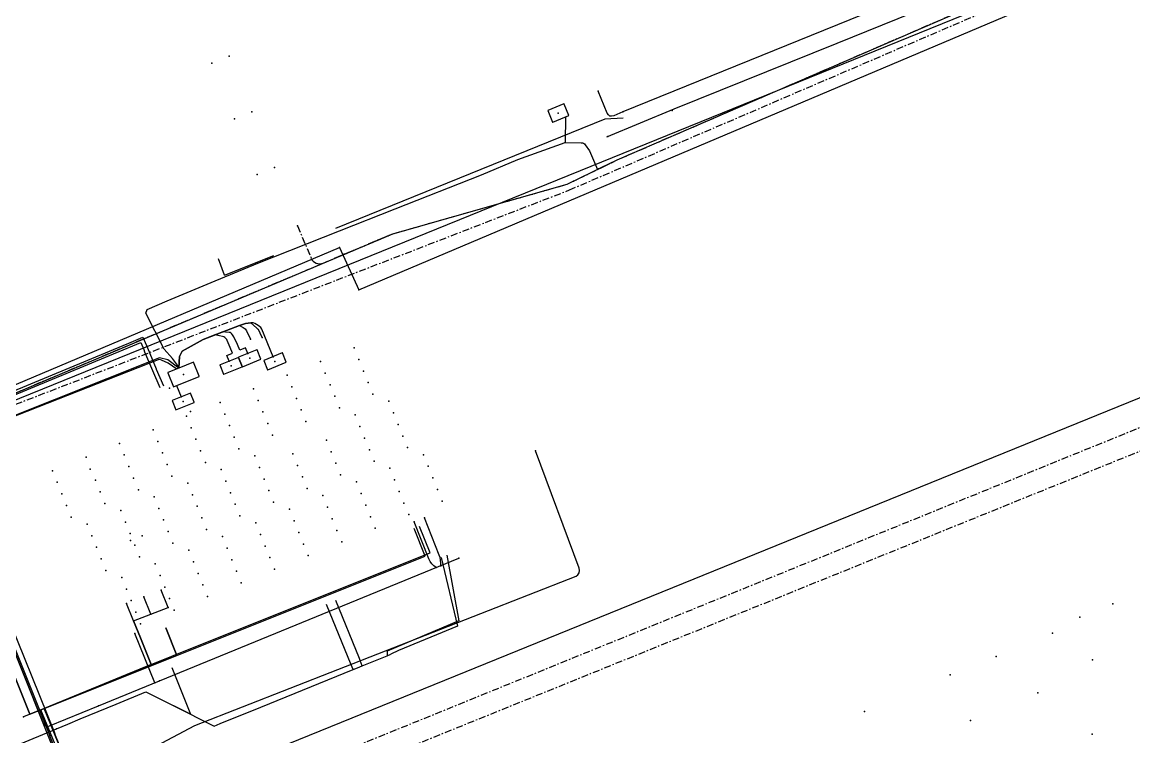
# Model space of a CAD drawing. Header units: metres. Extents: x -529 to 260, y -315 to 217.
# Drawn here: x -379.3 to -289.3, y -169.3 to -111.5 of the extents above; entities that cross this region are included whole.
import ezdxf

# ---------------------------------------------------------------- set-up
doc = ezdxf.new("R2010")
doc.units = ezdxf.units.M
doc.linetypes.add('DISUSED', pattern=[0.9943, 0.55, -0.1666, 0.1111, -0.1666])
for name, color, linetype, true_color in [('GM0772_GWA_Appurtenance', 7, 'Continuous', 0xba38a8), ('GM0772_GWA_Rioolleiding', 7, 'Continuous', 0xba38a8), ('GM0772_WES_Overig', 7, 'Continuous', 0x918a6f), ('KL1001_WAT_Appurtenance', 7, 'Continuous', 0x0000ff), ('KL1001_WAT_Waterleiding', 7, 'Continuous', 0x0000ff), ('KL1011_DAT_Duct', 7, 'Continuous', 0x00ff00), ('KL1011_DAT_Kabelbed', 7, 'Continuous', 0x00ff00), ('KL1011_DAT_Kast', 7, 'Continuous', 0x00ff00), ('KL1011_DAT_Telecommunicatiekabel', 7, 'Continuous', 0x00ff00), ('KL1031_ELS_Appurtenance', 7, 'Continuous', 0x960000), ('KL1031_ELS_Elektriciteitskabel', 7, 'Continuous', 0x960000), ('KL1031_ELS_ExtraGeometrie', 7, 'Continuous', 0x960000), ('KL1031_ELS_Kast', 7, 'Continuous', 0x960000), ('KL1031_ELS_TechnischGebouw', 7, 'Continuous', 0x960000), ('KL1031_EMS_Appurtenance', 7, 'Continuous', 0xc80000), ('KL1031_EMS_Elektriciteitskabel', 7, 'Continuous', 0xc80000), ('KL1031_EMS_ExtraGeometrie', 7, 'Continuous', 0xc80000), ('KL1031_EMS_TechnischGebouw', 7, 'Continuous', 0xc80000), ('KL1031_GLD_Appurtenance', 7, 'Continuous', 0xffaf3c), ('KL1031_GLD_OlieGasChemicalienPijpleiding', 7, 'Continuous', 0xffaf3c), ('KL1049_DAT_Appurtenance', 7, 'Continuous', 0x00ff00), ('KL1049_DAT_Telecommunicatiekabel', 7, 'Continuous', 0x00ff00), ('KL1051_DAT_Kabelbed', 7, 'Continuous', 0x00ff00), ('KL1233_WRM_Appurtenance', 7, 'Continuous', 0x008080), ('KL1233_WRM_ThermischePijpleiding', 7, 'Continuous', 0x008080)]:
    doc.layers.add(name, color=color, linetype=linetype, true_color=true_color)

msp = doc.modelspace()

# ---------------------------------------------------------------- linework, layer by layer
at = {"layer": 'GM0772_GWA_Appurtenance'}
for p in [(-353.611, -129.736), (-352.036, -133.14)]:
    msp.add_point(p, dxfattribs=at)
at = {"layer": 'GM0772_GWA_Rioolleiding', "linetype": 'CONTINUOUS'}
for points in [[(-352.036, -133.14), (-274.342, -100.271)], [(-383.268, -142.261), (-353.611, -129.736)], [(-353.611, -129.736), (-352.036, -133.14)]]:
    msp.add_lwpolyline(points, dxfattribs=at)
at = {"layer": 'GM0772_WES_Overig', "linetype": 'CONTINUOUS'}
for points in [[(-362.923, -131.966), (-358.923, -130.384)], [(-362.923, -131.966), (-363.413, -130.655)]]:
    msp.add_lwpolyline(points, dxfattribs=at)
at = {"layer": 'KL1001_WAT_Appurtenance'}
for p in [(-352.674, -163.472), (-351.935, -163.133), (-376.513, -168.645)]:
    msp.add_point(p, dxfattribs=at)
at = {"layer": 'KL1001_WAT_Waterleiding', "linetype": 'CONTINUOUS'}
for points in [[(-435.044, -139.892), (-431.194, -138.336), (-425.616, -136.079), (-418.497, -133.2), (-412.042, -130.589), (-406.732, -128.441), (-403.741, -129.555), (-402.328, -132.997), (-399.617, -139.6), (-396.641, -146.847), (-394.079, -153.088), (-391.227, -160.034), (-389.18, -165.022), (-387.393, -169.371), (-386.061, -172.597), (-384.837, -172.093), (-381.275, -170.615), (-376.513, -168.645)], [(-344.915, -154.614), (-343.965, -159.907), (-349.766, -162.359), (-349.75, -162.73)], [(-345.382, -154.804), (-344.071, -160.333), (-348.836, -162.318), (-349.464, -162.614)], [(-352.006, -162.957), (-353.906, -158.281)], [(-352.674, -163.472), (-354.659, -158.588)], [(-351.764, -163.549), (-349.75, -162.73), (-349.464, -162.614)], [(-352.518, -163.856), (-352.674, -163.472)], [(-352.518, -163.856), (-352.158, -163.709), (-351.764, -163.549)], [(-351.972, -163.039), (-352.006, -162.957)], [(-351.935, -163.133), (-351.972, -163.039)], [(-351.764, -163.549), (-351.935, -163.133)], [(-375.584, -168.26), (-374.593, -167.85), (-371.695, -166.649), (-369.282, -165.649), (-365.657, -167.448), (-367.023, -166.781), (-363.753, -168.42), (-363.256, -168.218), (-359.981, -166.887), (-352.518, -163.856)], [(-367.186, -163.696), (-365.657, -167.448)], [(-376.513, -168.645), (-375.584, -168.26)]]:
    msp.add_lwpolyline(points, dxfattribs=at)
at = {"layer": 'KL1011_DAT_Duct', "linetype": 'CONTINUOUS'}
for points in [[(-377.779, -167.108), (-378.664, -167.463), (-387.611, -145.113)], [(-377.779, -167.108), (-378.664, -167.463), (-387.611, -145.113)], [(-377.779, -167.108), (-378.664, -167.463), (-387.611, -145.113)], [(-377.779, -167.108), (-378.664, -167.463), (-387.611, -145.113)], [(-377.779, -167.108), (-378.664, -167.463), (-387.611, -145.113)], [(-377.779, -167.108), (-378.664, -167.463), (-387.611, -145.113)], [(-377.779, -167.108), (-378.664, -167.463), (-387.611, -145.113)], [(-377.779, -167.108), (-378.664, -167.463), (-387.611, -145.113)], [(-377.779, -167.108), (-378.664, -167.463), (-387.611, -145.113)], [(-377.779, -167.108), (-378.664, -167.463), (-387.611, -145.113)], [(-377.779, -167.108), (-378.664, -167.463), (-387.611, -145.113)], [(-377.779, -167.108), (-378.664, -167.463), (-387.611, -145.113)], [(-377.779, -167.108), (-378.664, -167.463), (-387.611, -145.113)], [(-377.779, -167.108), (-378.664, -167.463), (-387.611, -145.113)], [(-366.779, -162.715), (-367.67, -160.485)], [(-366.779, -162.715), (-367.67, -160.485)], [(-366.779, -162.715), (-367.67, -160.485)], [(-366.779, -162.715), (-367.67, -160.485)], [(-366.779, -162.715), (-367.67, -160.485)], [(-366.779, -162.715), (-367.67, -160.485)], [(-366.779, -162.715), (-367.67, -160.485)], [(-377.779, -167.108), (-366.779, -162.715)], [(-377.779, -167.108), (-366.779, -162.715)], [(-377.779, -167.108), (-366.779, -162.715)], [(-377.779, -167.108), (-366.779, -162.715)], [(-377.779, -167.108), (-366.779, -162.715)], [(-377.779, -167.108), (-366.779, -162.715)], [(-377.779, -167.108), (-366.779, -162.715)], [(-364.348, -199.525), (-377.779, -167.108)], [(-364.348, -199.525), (-377.779, -167.108)], [(-364.348, -199.525), (-377.779, -167.108)], [(-364.348, -199.525), (-377.779, -167.108)], [(-364.348, -199.525), (-377.779, -167.108)], [(-364.348, -199.525), (-377.779, -167.108)], [(-364.348, -199.525), (-377.779, -167.108)]]:
    msp.add_lwpolyline(points, dxfattribs=at)
at = {"layer": 'KL1011_DAT_Kabelbed', "linetype": 'CONTINUOUS'}
for points in [[(-377.779, -167.108), (-378.664, -167.463), (-387.611, -145.113)], [(-366.779, -162.715), (-346.68, -154.687), (-347.573, -152.45)], [(-366.779, -162.715), (-367.67, -160.485)], [(-377.779, -167.108), (-366.779, -162.715)], [(-364.348, -199.525), (-377.779, -167.108)]]:
    msp.add_lwpolyline(points, dxfattribs=at)
at = {"layer": 'KL1011_DAT_Kast'}
for p in [(-370.515, -153.412), (-369.586, -153.042)]:
    msp.add_point(p, dxfattribs=at)
at = {"layer": 'KL1011_DAT_Telecommunicatiekabel', "linetype": 'CONTINUOUS'}
for points in [[(-385.142, -140.534), (-386.625, -142.223), (-387.611, -145.113), (-378.664, -167.463), (-366.779, -162.715), (-367.67, -160.485)], [(-385.142, -140.534), (-386.625, -142.223), (-387.611, -145.113), (-378.664, -167.463), (-366.779, -162.715), (-367.67, -160.485)], [(-367.67, -160.485), (-366.779, -162.715), (-346.68, -154.687), (-347.573, -152.45)], [(-367.67, -160.485), (-366.779, -162.715), (-346.68, -154.687), (-347.573, -152.45)]]:
    msp.add_lwpolyline(points, dxfattribs=at)
at = {"layer": 'KL1031_ELS_Appurtenance'}
for p in [(-363.934, -114.808), (-362.535, -114.268), (-362.101, -119.309), (-360.703, -118.768), (-360.269, -123.81), (-358.87, -123.269), (-360.808, -137.142), (-359.88, -136.997), (-361.029, -138.309), (-352.427, -137.841), (-362.534, -138.918), (-358.981, -138.561), (-355.139, -138.945), (-352.047, -138.779), (-357.85, -140.048), (-354.758, -139.882), (-351.667, -139.716), (-360.561, -141.152), (-357.471, -140.986), (-354.378, -140.819), (-351.287, -140.653), (-366.411, -141.807), (-360.182, -142.089), (-357.09, -141.923), (-353.999, -141.756), (-350.907, -141.59), (-365.666, -142.974), (-363.273, -142.255), (-356.71, -142.86), (-353.619, -142.694), (-349.623, -142.159), (-365.985, -143.359), (-362.893, -143.193), (-359.802, -143.025), (-356.33, -143.796), (-352.335, -143.262), (-349.243, -143.096), (-368.696, -144.462), (-365.605, -144.295), (-362.513, -144.129), (-359.422, -143.964), (-351.955, -144.2), (-348.864, -144.033), (-371.408, -145.565), (-368.317, -145.399), (-365.224, -145.233), (-362.134, -145.066), (-359.042, -144.9), (-354.667, -145.303), (-351.575, -145.137), (-348.484, -144.971), (-371.028, -146.503), (-367.937, -146.336), (-364.845, -146.17), (-361.754, -146.004), (-360.47, -146.573), (-357.379, -146.407), (-354.287, -146.241), (-351.195, -146.073), (-348.104, -145.907), (-346.82, -146.477), (-337.76, -146.154), (-374.119, -146.669), (-370.648, -147.439), (-367.556, -147.273), (-364.465, -147.107), (-356.999, -147.343), (-353.907, -147.177), (-350.816, -147.011), (-346.44, -147.414), (-376.831, -147.773), (-373.781, -147.645), (-370.269, -148.377), (-367.177, -148.211), (-363.182, -147.677), (-360.09, -147.51), (-356.618, -148.281), (-353.527, -148.114), (-349.532, -147.58), (-346.061, -148.35), (-376.451, -148.709), (-373.36, -148.543), (-365.893, -148.78), (-362.802, -148.613), (-359.71, -148.447), (-356.239, -149.218), (-352.244, -148.684), (-349.151, -148.517), (-345.681, -149.288), (-376.072, -149.647), (-372.98, -149.48), (-369.888, -149.314), (-368.605, -149.883), (-365.513, -149.716), (-362.421, -149.55), (-359.331, -149.384), (-354.955, -149.787), (-351.864, -149.62), (-348.772, -149.454), (-375.691, -150.584), (-372.601, -150.417), (-371.316, -150.986), (-368.225, -150.82), (-365.134, -150.654), (-362.042, -150.487), (-358.95, -150.321), (-357.667, -150.89), (-354.576, -150.724), (-351.483, -150.558), (-348.392, -150.391), (-345.301, -150.225), (-375.312, -151.52), (-370.936, -151.923), (-367.845, -151.757), (-364.753, -151.591), (-361.662, -151.424), (-360.378, -151.994), (-357.287, -151.828), (-354.196, -151.661), (-351.104, -151.495), (-348.013, -151.328), (-347.571, -151.911), (-346.735, -151.582), (-374.028, -152.09), (-370.557, -152.861), (-367.465, -152.694), (-364.373, -152.528), (-356.907, -152.764), (-353.816, -152.598), (-350.724, -152.432), (-373.648, -153.027), (-367.085, -153.632), (-363.09, -153.098), (-359.999, -152.931), (-356.528, -153.702), (-353.435, -153.535), (-373.268, -153.964), (-370.177, -153.798), (-365.802, -154.2), (-362.71, -154.034), (-359.618, -153.868), (-356.148, -154.638), (-372.888, -154.902), (-369.797, -154.734), (-368.513, -155.304), (-365.422, -155.138), (-362.33, -154.971), (-359.239, -154.805), (-345.416, -155.459), (-343.947, -154.858), (-372.509, -155.838), (-371.224, -156.407), (-368.133, -156.241), (-365.042, -156.075), (-361.95, -155.909), (-358.859, -155.741), (-345.786, -155.611), (-370.845, -157.345), (-367.753, -157.178), (-364.662, -157.011), (-361.57, -156.845), (-370.465, -158.281), (-367.374, -158.115), (-364.283, -157.949), (-366.994, -159.052), (-291.045, -158.531), (-370.085, -159.219), (-293.707, -159.621), (-370.17, -160.944), (-369.706, -160.156), (-295.91, -160.923), (-300.477, -162.789), (-292.677, -163.058), (-304.212, -164.27), (-368.541, -164.922), (-368.172, -164.77), (-297.096, -165.728), (-373.114, -166.793), (-373.114, -166.793), (-311.129, -167.241), (-302.561, -167.983), (-292.705, -169.082)]:
    msp.add_point(p, dxfattribs=at)
at = {"layer": 'KL1031_ELS_Elektriciteitskabel', "linetype": 'DISUSED'}
msp.add_lwpolyline([(-265.32, -136.678), (-371.549, -179.683), (-378.131, -182.482), (-378.304, -182.576), (-378.455, -182.703), (-378.58, -182.855), (-378.672, -183.029), (-378.729, -183.219), (-378.748, -183.414), (-378.73, -183.61), (-378.674, -183.799), (-376.809, -188.389), (-373.39, -196.774), (-373.342, -196.924), (-373.319, -197.08), (-373.319, -197.238), (-373.345, -197.393)], dxfattribs=at)
at = {"layer": 'KL1031_ELS_Elektriciteitskabel', "linetype": 'CONTINUOUS'}
for points in [[(-358.981, -138.561), (-359.893, -136.316), (-359.967, -136.193), (-360.077, -136.1), (-360.184, -136.036), (-360.457, -135.873), (-360.59, -135.821), (-360.734, -135.816), (-360.791, -135.824), (-361.205, -135.858), (-361.711, -136.036), (-364.643, -137.169), (-366.35, -138.1), (-366.563, -138.544), (-366.614, -139.489)], [(-366.614, -139.489), (-366.563, -138.544), (-366.35, -138.1), (-364.643, -137.169), (-361.711, -136.036), (-361.205, -135.858), (-360.791, -135.824), (-360.33, -136.216), (-360.229, -136.322), (-360.151, -136.448), (-359.979, -136.806), (-359.88, -136.997)], [(-366.614, -139.489), (-366.563, -138.544), (-366.35, -138.1), (-364.643, -137.169), (-361.711, -136.036), (-361.395, -136.191), (-361.24, -136.303), (-361.131, -136.459), (-360.808, -137.142)], [(-361.029, -138.309), (-361.218, -137.846), (-361.682, -138.034), (-361.869, -137.571), (-362.156, -136.945), (-362.265, -136.78), (-362.362, -136.667), (-362.438, -136.611), (-362.529, -136.588), (-362.824, -136.573), (-363.062, -136.558), (-364.643, -137.169), (-366.35, -138.1), (-366.563, -138.544), (-366.614, -139.489)], [(-362.534, -138.918), (-362.721, -138.454), (-362.258, -138.267), (-362.445, -137.804), (-362.691, -137.248), (-362.74, -137.162), (-362.804, -137.088), (-362.9, -136.998), (-362.979, -136.943), (-363.072, -136.914), (-363.33, -136.876), (-363.685, -136.799), (-364.643, -137.169), (-366.35, -138.1), (-366.563, -138.544), (-366.614, -139.489)], [(-366.781, -139.556), (-367.475, -139.068), (-368.004, -138.823), (-368.141, -138.79), (-368.28, -138.814), (-385.381, -145.531), (-385.553, -145.616), (-385.708, -145.729), (-385.841, -145.866), (-385.949, -146.025), (-386.342, -146.722), (-379.87, -162.445), (-377.589, -168.194), (-377.505, -168.323), (-377.376, -168.411), (-377.224, -168.443), (-377.072, -168.413), (-373.114, -166.793)], [(-366.781, -139.556), (-367.475, -139.068), (-368.004, -138.823), (-368.141, -138.79), (-368.28, -138.814), (-385.381, -145.531), (-385.553, -145.616), (-385.708, -145.729), (-385.841, -145.866), (-385.949, -146.025), (-386.342, -146.722), (-379.87, -162.445), (-377.589, -168.194), (-377.505, -168.323), (-377.376, -168.411), (-377.224, -168.443), (-377.072, -168.413), (-373.114, -166.793)], [(-366.788, -140.881), (-366.411, -141.807)], [(-371.057, -171.413), (-365.326, -168.386), (-334.46, -156.29), (-334.317, -156.194), (-334.224, -156.041), (-334.194, -155.854), (-334.23, -155.661), (-337.76, -146.154)], [(-345.786, -155.611), (-345.983, -155.47), (-346.151, -155.302), (-346.288, -155.11), (-346.394, -154.892), (-347.571, -151.911)], [(-345.416, -155.459), (-345.409, -155.237), (-345.428, -155.018), (-345.472, -154.804), (-345.541, -154.593), (-346.735, -151.582)], [(-373.114, -166.793), (-343.947, -154.858)], [(-368.541, -164.922), (-370.17, -160.944)], [(-376.897, -169.94), (-379.87, -162.445)], [(-373.114, -166.793), (-368.172, -164.77)]]:
    msp.add_lwpolyline(points, dxfattribs=at)
at = {"layer": 'KL1031_ELS_ExtraGeometrie', "linetype": 'CONTINUOUS'}
for points in [[(-335.059, -119.06), (-335.058, -119.05), (-335.435, -118.124), (-335.442, -118.118), (-335.448, -118.118), (-336.744, -118.645), (-336.75, -118.652), (-336.75, -118.659), (-336.373, -119.585), (-336.367, -119.591), (-336.36, -119.591), (-335.06, -119.06), (-335.059, -119.06)], [(-359.978, -138.753), (-359.976, -138.744), (-360.28, -138.003), (-360.289, -137.997), (-361.773, -138.602), (-361.779, -138.611), (-361.477, -139.356), (-361.468, -139.362), (-359.978, -138.754), (-359.978, -138.753)], [(-357.931, -139.006), (-357.929, -138.997), (-358.23, -138.256), (-358.239, -138.25), (-359.726, -138.852), (-359.732, -138.861), (-359.43, -139.606), (-359.421, -139.613), (-357.931, -139.007), (-357.931, -139.006)], [(-366.618, -139.479), (-367.496, -139.835), (-367.502, -139.841), (-367.502, -139.848), (-367.043, -140.984), (-367.038, -140.99), (-367.03, -140.99), (-366.784, -140.891), (-364.969, -140.156), (-364.963, -140.15), (-364.963, -140.142), (-365.421, -139.007), (-365.427, -139.001), (-365.434, -139.001), (-366.618, -139.479), (-366.618, -139.479)], [(-361.485, -139.367), (-361.483, -139.357), (-361.782, -138.616), (-361.791, -138.609), (-363.28, -139.208), (-363.286, -139.217), (-362.986, -139.963), (-362.977, -139.969), (-361.485, -139.368), (-361.485, -139.367)], [(-365.361, -142.253), (-365.359, -142.243), (-365.661, -141.502), (-365.67, -141.495), (-367.156, -142.099), (-367.162, -142.109), (-366.86, -142.853), (-366.851, -142.859), (-365.361, -142.253), (-365.361, -142.253)]]:
    msp.add_lwpolyline(points, close=True, dxfattribs=at)
at = {"layer": 'KL1031_ELS_Kast'}
for p in [(-362.385, -139.289), (-360.878, -138.68), (-358.83, -138.931), (-366.261, -142.177)]:
    msp.add_point(p, dxfattribs=at)
at = {"layer": 'KL1031_ELS_TechnischGebouw'}
for p in [(-335.904, -118.854), (-366.233, -139.994)]:
    msp.add_point(p, dxfattribs=at)
at = {"layer": 'KL1031_EMS_Appurtenance'}
for p in [(-335.342, -121.239), (-332.651, -123.375), (-332.651, -123.375), (-334.675, -124.359), (-334.675, -124.359), (-357.009, -127.97), (-357.009, -127.97), (-353.231, -130.272), (-359.321, -132.839)]:
    msp.add_point(p, dxfattribs=at)
at = {"layer": 'KL1031_EMS_Elektriciteitskabel', "linetype": 'DISUSED'}
for points in [[(-440.19, -166.236), (-417.832, -157.112), (-335.009, -125.075), (-281.293, -102.017), (-268.164, -96.774), (-153.82, -50.328), (-156.227, -44.415), (-151.004, -42.289)], [(-396.265, -148.309), (-388.376, -145.09), (-349.293, -128.612), (-335.185, -124.608), (-331.139, -122.64), (-284.252, -102.344), (-272.283, -97.51), (-270.65, -96.818), (-237.792, -83.89), (-193.7, -66.011)], [(-353.231, -130.272), (-349.293, -128.612), (-335.185, -124.608), (-331.139, -122.64), (-284.252, -102.344), (-280.515, -100.834)], [(-332.651, -123.375), (-331.139, -122.64), (-284.252, -102.344), (-284.073, -102.288), (-283.888, -102.265), (-282.748, -102.217), (-282.013, -102.152), (-281.293, -102.017)], [(-332.651, -123.375), (-331.139, -122.64), (-284.252, -102.344), (-284.073, -102.288), (-283.888, -102.265), (-282.748, -102.217), (-282.013, -102.152), (-281.293, -102.017)], [(-357.009, -127.97), (-355.906, -130.586), (-355.836, -130.715), (-355.742, -130.828), (-355.627, -130.921), (-355.497, -130.989), (-355.356, -131.031), (-355.21, -131.044), (-355.064, -131.029), (-354.924, -130.985), (-349.293, -128.612), (-335.185, -124.608), (-334.675, -124.359)], [(-357.009, -127.97), (-355.906, -130.586), (-355.836, -130.715), (-355.742, -130.828), (-355.627, -130.921), (-355.497, -130.989), (-355.356, -131.031), (-355.21, -131.044), (-355.064, -131.029), (-354.924, -130.985), (-349.293, -128.612), (-335.185, -124.608), (-334.675, -124.359)], [(-396.265, -148.309), (-388.376, -145.09), (-359.321, -132.839)], [(-265.203, -134.692), (-373.239, -178.57), (-373.369, -178.639), (-373.485, -178.731), (-373.58, -178.845), (-373.651, -178.974), (-373.698, -179.115), (-373.714, -179.262), (-373.703, -179.409), (-373.664, -179.552), (-371.951, -183.979)], [(-265.203, -134.692), (-373.239, -178.57), (-373.369, -178.639), (-373.485, -178.731), (-373.58, -178.845), (-373.651, -178.974), (-373.698, -179.115), (-373.714, -179.262), (-373.703, -179.409), (-373.664, -179.552), (-371.951, -183.979)]]:
    msp.add_lwpolyline(points, dxfattribs=at)
at = {"layer": 'KL1031_EMS_Elektriciteitskabel', "linetype": 'CONTINUOUS'}
for points in [[(-332.651, -123.375), (-331.139, -122.64), (-284.252, -102.344), (-280.151, -100.687)], [(-396.265, -148.309), (-388.376, -145.09), (-349.293, -128.612), (-335.185, -124.608), (-331.139, -122.64), (-284.252, -102.344), (-280.878, -100.981)], [(-335.316, -119.155), (-335.342, -121.239)], [(-335.316, -119.155), (-335.342, -121.239), (-334.053, -121.256), (-333.961, -121.269), (-333.874, -121.301), (-333.796, -121.352), (-333.733, -121.419), (-333.37, -121.9), (-332.722, -123.41), (-332.651, -123.375)], [(-366.562, -139.468), (-367.121, -138.704), (-367.79, -137.948), (-369.291, -135.035), (-369.172, -134.728), (-367.551, -134.035), (-363.996, -132.552), (-360.217, -130.987), (-353.619, -128.369), (-349.109, -126.607), (-342.126, -123.85), (-339.179, -122.606), (-335.342, -121.239)], [(-366.62, -139.492), (-367.5, -138.807), (-368.182, -138.638), (-380.957, -143.747), (-383.285, -144.817), (-383.991, -145.27)]]:
    msp.add_lwpolyline(points, dxfattribs=at)
at = {"layer": 'KL1031_EMS_ExtraGeometrie', "linetype": 'CONTINUOUS'}
for points in [[(-335.059, -119.06), (-335.058, -119.05), (-335.435, -118.124), (-335.442, -118.118), (-335.448, -118.118), (-336.744, -118.645), (-336.75, -118.652), (-336.75, -118.659), (-336.373, -119.585), (-336.367, -119.591), (-336.36, -119.591), (-335.06, -119.06), (-335.059, -119.06)], [(-366.624, -139.482), (-367.496, -139.835), (-367.502, -139.841), (-367.502, -139.848), (-367.043, -140.984), (-367.038, -140.99), (-367.03, -140.99), (-364.969, -140.156), (-364.963, -140.15), (-364.963, -140.142), (-365.421, -139.007), (-365.427, -139.001), (-365.434, -139.001), (-366.624, -139.482), (-366.624, -139.482)]]:
    msp.add_lwpolyline(points, close=True, dxfattribs=at)
at = {"layer": 'KL1031_EMS_TechnischGebouw'}
for p in [(-335.904, -118.854), (-366.233, -139.994)]:
    msp.add_point(p, dxfattribs=at)
at = {"layer": 'KL1031_GLD_Appurtenance'}
for p in [(-332.692, -117.074), (-330.686, -118.751)]:
    msp.add_point(p, dxfattribs=at)
at = {"layer": 'KL1031_GLD_OlieGasChemicalienPijpleiding', "linetype": 'CONTINUOUS'}
for points in [[(-274.857, -96.109), (-276.713, -96.87), (-330.686, -118.751)], [(-330.686, -118.751), (-331.419, -119.067), (-331.59, -119.113), (-331.734, -119.093), (-331.852, -119.009), (-331.945, -118.858), (-332.692, -117.074)], [(-330.646, -119.274), (-332.144, -119.347), (-353.923, -128.178)]]:
    msp.add_lwpolyline(points, dxfattribs=at)
at = {"layer": 'KL1049_DAT_Appurtenance'}
for p in [(-369.445, -157.98), (-369.445, -157.98), (-369.445, -157.98), (-369.445, -157.98), (-369.445, -157.98), (-368.046, -157.439), (-368.046, -157.439), (-368.046, -157.439), (-368.046, -157.439), (-368.046, -157.439), (-370.845, -158.521), (-370.845, -158.521), (-367.48, -158.828), (-370.278, -159.91), (-368.88, -159.369), (-379.172, -167.672)]:
    msp.add_point(p, dxfattribs=at)
at = {"layer": 'KL1049_DAT_Telecommunicatiekabel', "linetype": 'CONTINUOUS'}
for points in [[(-370.278, -159.91), (-369.714, -161.299), (-368.859, -163.435), (-365.516, -162.096), (-346.285, -154.418), (-347.14, -152.279)], [(-370.278, -159.91), (-369.714, -161.299), (-368.859, -163.435), (-365.516, -162.096), (-346.285, -154.418), (-347.14, -152.279)], [(-370.278, -159.91), (-369.714, -161.299), (-368.859, -163.435), (-365.516, -162.096), (-346.285, -154.418), (-347.14, -152.279)], [(-368.88, -159.369), (-369.445, -157.98)], [(-368.88, -159.369), (-369.445, -157.98)], [(-368.88, -159.369), (-369.445, -157.98)], [(-368.88, -159.369), (-369.445, -157.98)], [(-368.88, -159.369), (-369.445, -157.98)], [(-367.48, -158.828), (-368.046, -157.44)], [(-367.48, -158.828), (-368.046, -157.44)], [(-367.48, -158.828), (-368.046, -157.44)], [(-367.48, -158.828), (-368.046, -157.44)], [(-367.48, -158.828), (-368.046, -157.44)], [(-358.599, -212.021), (-359.763, -210.487), (-364.156, -199.725), (-370.475, -184.246), (-373.337, -177.233), (-377.519, -166.992), (-368.859, -163.435), (-369.714, -161.299), (-370.278, -159.91), (-368.88, -159.369), (-367.48, -158.828)], [(-370.278, -159.91), (-370.844, -158.521)], [(-370.278, -159.91), (-370.844, -158.521)], [(-370.278, -159.91), (-370.844, -158.521)], [(-370.278, -159.91), (-369.714, -161.299), (-368.859, -163.435), (-377.519, -166.992), (-379.172, -167.672)], [(-358.599, -212.021), (-359.763, -210.487), (-364.156, -199.725), (-370.475, -184.246), (-373.337, -177.233), (-377.519, -166.992), (-368.859, -163.435), (-369.714, -161.299), (-370.278, -159.91), (-368.88, -159.369)], [(-358.599, -212.021), (-359.763, -210.487), (-364.156, -199.725), (-370.475, -184.246), (-373.337, -177.233), (-377.519, -166.992), (-368.859, -163.435), (-369.714, -161.299), (-370.278, -159.91)]]:
    msp.add_lwpolyline(points, dxfattribs=at)
at = {"layer": 'KL1051_DAT_Kabelbed', "linetype": 'CONTINUOUS'}
for points in [[(-277.667, -99.376), (-278.28, -100.835), (-438.963, -166.067), (-440.26, -166.594)], [(-370.503, -173.402), (-370.412, -173.442), (-368.567, -174.263), (-272.149, -135.102), (-271.315, -133.138)]]:
    msp.add_lwpolyline(points, dxfattribs=at)
at = {"layer": 'KL1233_WRM_Appurtenance'}
for p in [(-326.689, -118.637), (-331.896, -120.75), (-367.374, -141.112)]:
    msp.add_point(p, dxfattribs=at)
at = {"layer": 'KL1233_WRM_ThermischePijpleiding', "linetype": 'CONTINUOUS'}
for points in [[(-270.688, -95.928), (-282.765, -100.829), (-313.38, -113.234), (-326.557, -118.55)], [(-326.558, -118.549), (-332.01, -120.796)], [(-385.01, -143.413), (-384.221, -143.084), (-384.044, -143.011), (-381.92, -142.129), (-381.797, -142.078), (-370.79, -137.508), (-370.658, -137.454), (-369.52, -136.981), (-369.232, -137.663), (-369.152, -137.851), (-368.435, -139.549), (-368.434, -139.55), (-367.861, -140.906)], [(-384.468, -143.539), (-383.919, -143.311), (-383.708, -143.223), (-381.869, -142.46), (-381.796, -142.429), (-370.779, -137.855), (-370.666, -137.808), (-369.694, -137.405), (-369.452, -137.978), (-369.378, -138.152), (-368.734, -139.675), (-368.734, -139.677), (-368.161, -141.033)], [(-388.433, -140.107), (-388.355, -140.299), (-387.924, -141.359), (-387.339, -141.151), (-387.148, -141.083), (-385.717, -140.574), (-385.333, -141.484), (-385.266, -141.643), (-384.754, -142.862), (-384.659, -143.086), (-384.468, -143.539), (-384.267, -144.018), (-384.199, -144.179), (-383.641, -145.505), (-384.569, -145.901), (-384.744, -145.976), (-385.968, -146.497), (-385.668, -147.204), (-385.666, -147.21), (-385.592, -147.384), (-381.053, -158.11), (-380.935, -158.388), (-380.934, -158.39), (-376.644, -169.031)], [(-381.351, -158.56), (-377.062, -169.199)], [(-370.695, -184.038), (-371.22, -183.112), (-371.411, -182.649), (-371.319, -182.397), (-370.771, -182.163), (-370.374, -181.993), (-370.102, -181.388), (-370.269, -180.991), (-370.54, -180.346), (-370.641, -180.054), (-370.79, -179.618), (-371.408, -179.354), (-371.825, -179.518), (-372.097, -179.625), (-372.411, -179.49), (-372.711, -178.75), (-376.639, -169.043), (-376.644, -169.031)], [(-371.39, -184.321), (-371.771, -183.035), (-371.925, -182.659), (-371.699, -182.037), (-371.307, -181.869), (-370.735, -181.625), (-370.626, -181.382), (-370.909, -180.71), (-370.989, -180.518), (-371.176, -179.975), (-371.416, -179.873), (-371.802, -180.024), (-372.106, -180.144), (-372.782, -179.853), (-372.925, -179.495), (-377.059, -169.206), (-377.062, -169.199)]]:
    msp.add_lwpolyline(points, dxfattribs=at)

doc.saveas('drawing.dxf')
